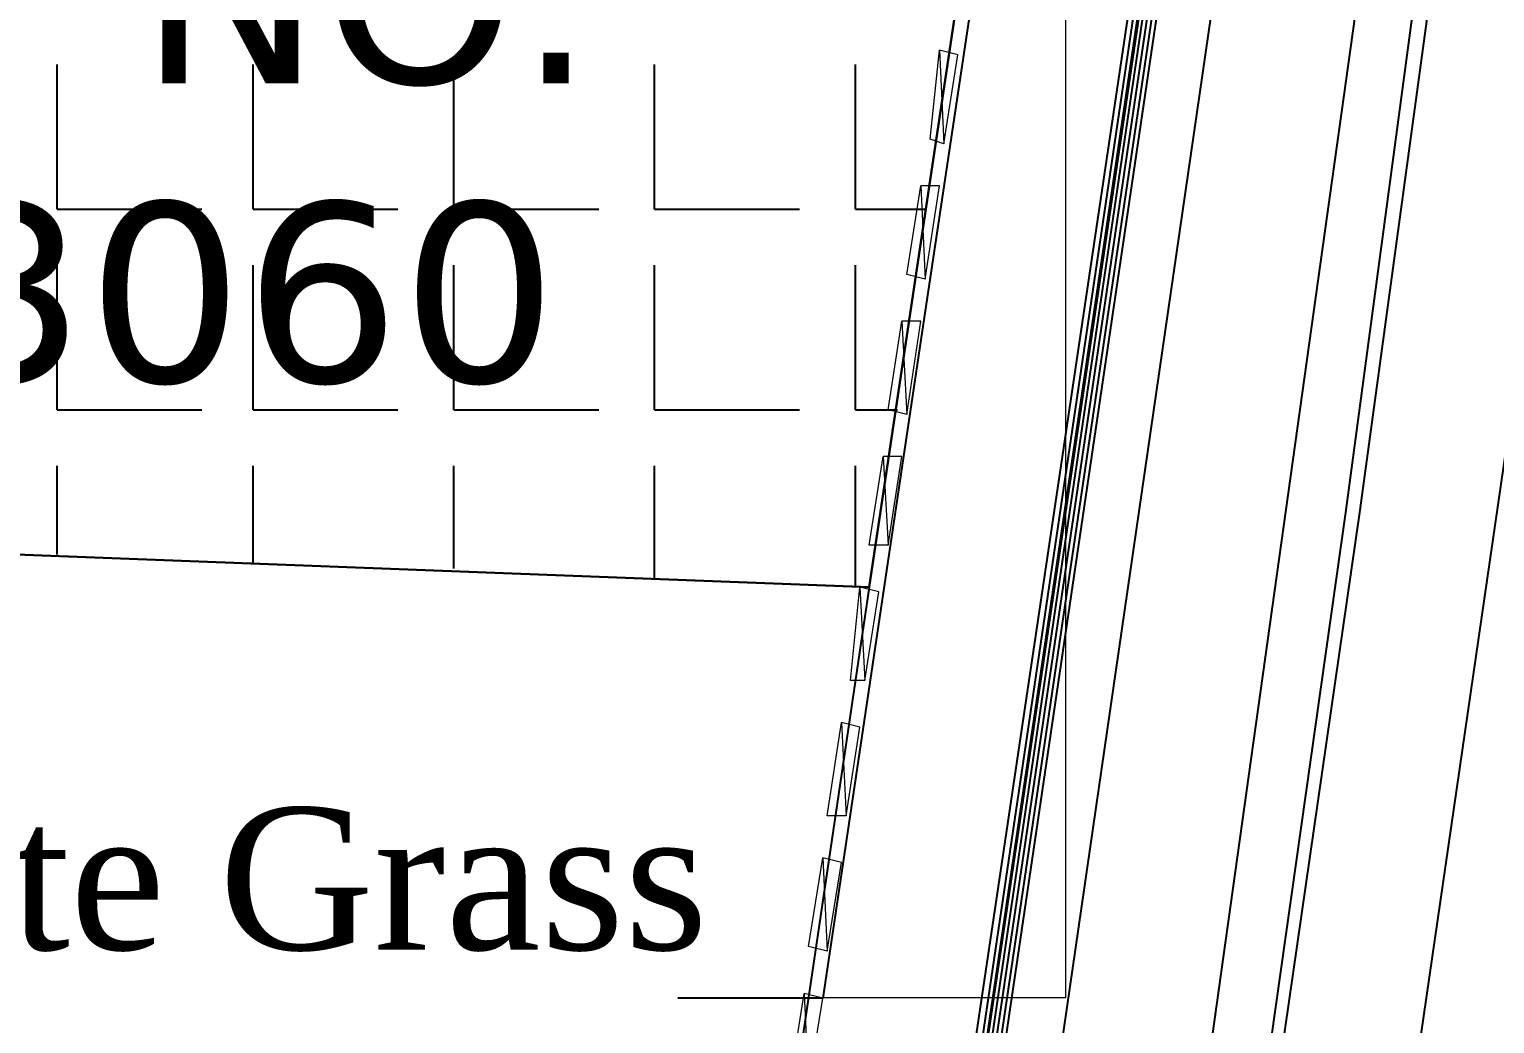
# Model space of a CAD drawing. Header units: inches. Extents: x 5 to 844, y 8 to 596.
# Drawn here: x 370.8 to 411.17, y 198.45 to 225.84 of the extents above; entities that cross this region are included whole.
import ezdxf

# ---------------------------------------------------------------- set-up
doc = ezdxf.new("R2010")
doc.units = ezdxf.units.IN
doc.header["$MEASUREMENT"] = 0
doc.layers.add('PDF_Geometry', color=7, linetype='Continuous', true_color=0x989898)
doc.layers.add('PDF_Text', color=7, linetype='Continuous')
doc.styles.add('PDF Times New Roman', font='times.ttf')
doc.styles.add('PDF Verdana', font='verdana.ttf')

msp = doc.modelspace()

# ---------------------------------------------------------------- linework, layer by layer
at = {"layer": 'PDF_Geometry', "color": 3, "lineweight": 25}
for points in [[(262.93, 62.368), (268.458, 61.597), (334.926, 51.826), (355.882, 48.74), (359.739, 47.969), (376.838, 60.697), (377.481, 64.682), (408.851, 277.072), (409.494, 281.957), (398.052, 297.385), (393.809, 298.028), (395.609, 314.999), (400.237, 314.484), (415.922, 326.055), (437.65, 474.548), (441.249, 499.489), (428.521, 514.789), (423.25, 515.046), (424.536, 537.159), (433.15, 536.902), (448.706, 549.887), (454.877, 591.67)], [(454.62, 591.67), (448.578, 550.015), (433.15, 537.159), (424.407, 537.287), (422.993, 514.789), (428.393, 514.66), (441.121, 499.489), (437.392, 474.548), (415.665, 326.184), (400.237, 314.741), (395.48, 315.256), (393.68, 298.028), (397.923, 297.385), (409.365, 281.829), (408.722, 277.072), (377.353, 64.682), (376.838, 60.826), (359.739, 48.098), (356.396, 48.74), (354.468, 28.17), (360.896, 27.141), (372.724, 12.871)], [(455.006, 591.67), (448.835, 549.758), (433.278, 536.773), (424.793, 536.902), (423.379, 515.174), (428.65, 515.046), (441.506, 499.489), (437.778, 474.548), (416.051, 326.055), (400.366, 314.356), (395.866, 314.87), (394.066, 298.285), (398.18, 297.771), (409.751, 281.957), (409.108, 277.072), (377.738, 64.682), (377.095, 60.568), (359.868, 47.712), (356.654, 48.355), (354.854, 28.427), (361.153, 27.527), (373.239, 12.871)], [(455.134, 591.67), (448.963, 549.758), (433.278, 536.645), (424.922, 536.773), (423.636, 515.303), (428.65, 515.046), (441.635, 499.618), (437.907, 474.548), (416.179, 325.927), (400.366, 314.227), (395.866, 314.613), (394.195, 298.414), (398.18, 297.771), (409.88, 281.957), (409.237, 277.072), (377.867, 64.682), (377.224, 60.568), (359.868, 47.583), (356.782, 48.226), (354.982, 28.556), (361.153, 27.656), (373.367, 12.871)], [(455.263, 591.67), (449.092, 549.63), (433.278, 536.516), (425.05, 536.773), (423.636, 515.431), (428.65, 515.303), (441.764, 499.618), (438.035, 474.548), (416.308, 325.927), (400.366, 314.099), (395.994, 314.613), (394.323, 298.542), (398.18, 298.028), (410.008, 282.086), (409.365, 277.072), (377.995, 64.682), (377.353, 60.44), (359.868, 47.455), (356.911, 48.098), (355.111, 28.684), (361.282, 27.784), (373.496, 12.871)], [(269.872, 340.84), (269.229, 333.512), (395.737, 314.87), (393.937, 298.157), (398.052, 297.642), (409.622, 281.957), (408.98, 277.072), (377.61, 64.682), (377.095, 60.697), (359.868, 47.84), (356.525, 48.483), (354.725, 28.299), (361.025, 27.399), (372.981, 12.871)], [(353.182, 28.17), (354.725, 48.74), (356.139, 48.483), (359.868, 47.969), (376.967, 60.697), (390.466, 152.492), (409.622, 281.957), (398.051, 297.385), (393.295, 297.899), (394.452, 313.97)], [(390.08, 293.142), (390.723, 298.157), (397.923, 297.128), (409.237, 281.829), (404.608, 250.073), (390.08, 152.492), (376.71, 60.826), (359.739, 48.226), (356.268, 48.998), (299.442, 57.097), (261.773, 62.368), (260.358, 62.497), (259.716, 62.625), (260.487, 67.768)], [(415.536, 275.786), (407.051, 212.532), (401.009, 169.849), (401.009, 169.334), (401.009, 168.82), (401.009, 168.434), (401.137, 167.92), (401.266, 167.406), (401.523, 167.02), (401.78, 166.506), (402.037, 166.12), (402.294, 165.863), (402.68, 165.477), (403.066, 165.22), (403.58, 164.963), (403.966, 164.706), (404.48, 164.578), (404.865, 164.449), (404.994, 164.449), (415.022, 163.035), (419.136, 162.52), (419.136, 161.749)]]:
    msp.add_lwpolyline(points, dxfattribs=at)
at = {"layer": 'PDF_Geometry', "lineweight": 25}
for points in [[(391.623, 77.668), (451.535, 489.718), (451.92, 491.647)], [(379.667, 60.954), (381.981, 79.082), (410.908, 278.229)]]:
    msp.add_lwpolyline(points, dxfattribs=at)
at = {"layer": 'PDF_Geometry', "color": 1, "lineweight": 25}
for points in [[(420.293, 306.77), (407.437, 212.532), (401.266, 169.849), (401.266, 169.334), (401.266, 168.949), (401.266, 168.434), (401.394, 167.92), (401.523, 167.534), (401.78, 167.149), (402.037, 166.763), (402.294, 166.377), (402.551, 165.992), (402.937, 165.735), (403.323, 165.477), (403.708, 165.22), (404.094, 165.092), (404.48, 164.835), (404.994, 164.835), (405.123, 164.835), (419.265, 162.778)], [(414.251, 275.786), (401.651, 185.791), (387.895, 95.281), (381.595, 54.14), (380.824, 52.726), (379.795, 51.44), (378.767, 50.155), (377.61, 48.998), (376.324, 48.098), (374.91, 47.198), (373.367, 46.555), (371.824, 45.912), (370.282, 45.526), (368.61, 45.398), (366.939, 45.398), (365.396, 45.526), (365.139, 45.526), (342.126, 48.869), (279.129, 58.126), (263.444, 60.183)]]:
    msp.add_lwpolyline(points, dxfattribs=at)
at = {"layer": 'PDF_Geometry', "color": 6, "lineweight": 25}
msp.add_lwpolyline([(391.623, 293.014), (392.009, 295.2), (394.066, 294.814), (395.352, 293.4), (404.737, 280.672), (400.366, 250.716), (395.352, 217.289), (392.652, 199.161), (388.666, 199.161)], dxfattribs=at)
at = {"layer": 'PDF_Geometry', "color": 7, "lineweight": 25}
for points in [[(399.98, 250.845), (393.937, 210.475), (336.855, 212.661), (342.769, 252.902), (399.98, 250.845)], [(342.769, 252.902), (336.855, 212.661), (393.937, 210.475), (399.98, 250.845), (342.769, 252.902)], [(393.937, 210.475), (385.452, 153.135), (328.369, 155.321), (335.569, 204.176), (336.855, 212.661), (393.937, 210.475)]]:
    msp.add_lwpolyline(points, dxfattribs=at)
at = {"layer": 'PDF_Geometry', "lineweight": 0}
for points in [[(399.98, 250.845), (342.769, 252.902), (336.855, 212.661), (393.937, 210.475), (399.98, 250.845)], [(393.937, 210.475), (336.855, 212.661), (335.569, 204.176), (328.369, 155.321), (385.452, 153.135), (393.937, 210.475)]]:
    msp.add_lwpolyline(points, dxfattribs=at)
at = {"layer": 'PDF_Geometry', "color": 7, "lineweight": 0}
msp.add_lwpolyline([(399.337, 232.46), (399.337, 199.162), (389.181, 199.162)], dxfattribs=at)
at = {"layer": 'PDF_Geometry', "color": 110, "lineweight": 25}
for points in [[(371.567, 220.889), (371.567, 224.874)], [(376.967, 220.889), (376.967, 224.874)], [(382.495, 220.889), (382.495, 224.874)], [(388.023, 220.889), (388.023, 224.874)], [(393.552, 220.889), (393.552, 224.874)], [(371.567, 220.889), (375.553, 220.889)], [(376.967, 220.889), (380.952, 220.889)], [(382.495, 220.889), (386.481, 220.889)], [(388.023, 220.889), (392.009, 220.889)], [(393.552, 220.889), (395.48, 220.889)], [(371.567, 215.361), (371.567, 219.346)], [(376.967, 215.361), (376.967, 219.346)], [(382.495, 215.361), (382.495, 219.346)], [(388.023, 215.361), (388.023, 219.346)], [(393.552, 215.361), (393.552, 219.346)], [(371.567, 215.361), (375.553, 215.361)], [(376.967, 215.361), (380.952, 215.361)], [(382.495, 215.361), (386.481, 215.361)], [(388.023, 215.361), (392.009, 215.361)], [(393.552, 215.361), (394.709, 215.361)], [(371.567, 211.375), (371.567, 213.818)], [(376.967, 211.118), (376.967, 213.818)], [(382.495, 210.989), (382.495, 213.818)], [(388.023, 210.732), (388.023, 213.818)], [(393.552, 210.475), (393.552, 213.818)]]:
    msp.add_lwpolyline(points, dxfattribs=at)
at = {"layer": 'PDF_Geometry', "color": 4, "lineweight": 0}
for points in [[(395.866, 225.26), (395.994, 222.689), (395.609, 222.817), (395.866, 225.26)], [(396.38, 225.132), (395.866, 225.26), (395.994, 222.689), (396.38, 225.132)], [(395.352, 221.532), (395.48, 218.961), (394.966, 219.089), (395.352, 221.532)], [(395.866, 221.532), (395.352, 221.532), (395.48, 218.961), (395.866, 221.532)], [(394.837, 217.803), (394.966, 215.232), (394.452, 215.361), (394.837, 217.803)], [(395.352, 217.803), (394.837, 217.803), (394.966, 215.232), (395.352, 217.803)], [(394.323, 214.075), (394.452, 211.632), (393.937, 211.632), (394.323, 214.075)], [(394.837, 214.075), (394.323, 214.075), (394.452, 211.632), (394.837, 214.075)], [(393.68, 210.475), (393.809, 207.904), (393.423, 207.904), (393.68, 210.475)], [(394.195, 210.347), (393.68, 210.475), (393.809, 207.904), (394.195, 210.347)], [(393.166, 206.747), (393.295, 204.176), (392.78, 204.176), (393.166, 206.747)], [(393.68, 206.618), (393.166, 206.747), (393.295, 204.176), (393.68, 206.618)], [(392.652, 203.018), (392.78, 200.447), (392.266, 200.576), (392.652, 203.018)], [(393.166, 202.89), (392.652, 203.018), (392.78, 200.447), (393.166, 202.89)], [(392.138, 199.29), (392.266, 196.719), (391.752, 196.847), (392.138, 199.29)], [(392.652, 199.161), (392.138, 199.29), (392.266, 196.719), (392.652, 199.161)]]:
    msp.add_lwpolyline(points, dxfattribs=at)

# ---------------------------------------------------------------- texts
at = {"layer": 'PDF_Text', "color": 1, "char_height": 4.95408, "attachment_point": 7, "style": 'PDF Verdana'}
for s, insert in [('\\W1.000590;PLOT NO.', (354.233, 224.257)), ('\\W1.000882;615-3060', (352.61, 216.029))]:
    msp.add_mtext(s, dxfattribs=dict(at, insert=insert))
at = {"layer": 'PDF_Text', "insert": (336.588, 199.199), "char_height": 3.91816, "attachment_point": 7, "style": 'PDF Times New Roman'}
msp.add_mtext('\\W0.999493;Existing Private Grass', dxfattribs=at)

doc.saveas('drawing.dxf')
